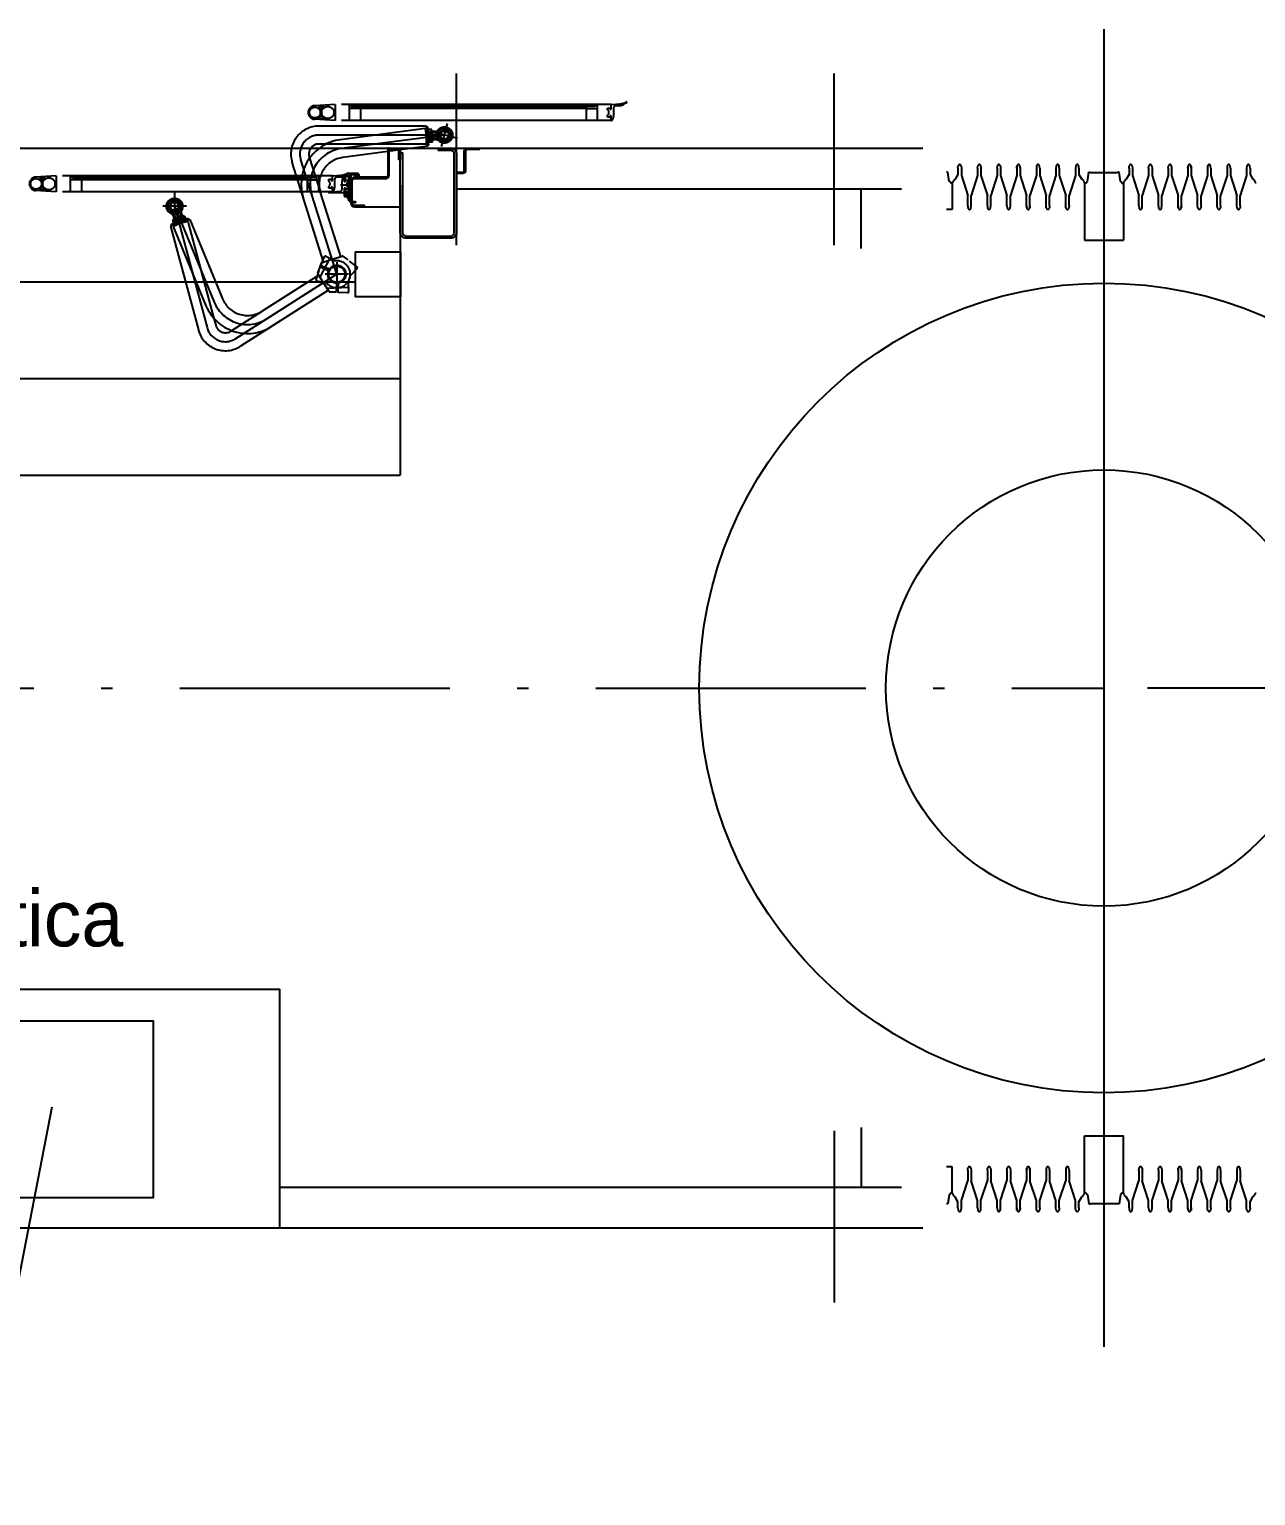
# Model space of a CAD drawing. Header units: millimetres. Extents: x 39 to 880, y 30 to 327.
# Drawn here: x 389.1 to 443.7, y 106.3 to 171.5 of the extents above; entities that cross this region are included whole.
import ezdxf

# ---------------------------------------------------------------- set-up
doc = ezdxf.new("R2010")
doc.units = ezdxf.units.MM
doc.linetypes.add('ACAD_ISO10W100', pattern=[18.5, 12, -3, 0.5, -3])
for name, color, linetype in [('AXE', 1, 'ACAD_ISO10W100'), ('COTE', 1, 'Continuous'), ('SUBTIRE', 1, 'Continuous')]:
    doc.layers.add(name, color=color, linetype=linetype)

msp = doc.modelspace()

# ---------------------------------------------------------------- linework, layer by layer
at = {"color": 1, "linetype": 'ACAD_ISO10W100'}
for p in [(303.351, 142.244), (635.884, 142.244)]:
    msp.add_line(p, (436.951, 142.244), dxfattribs=at)
at = {"color": 1}
msp.add_line((390.144, 123.598), (386.798, 106.328), dxfattribs=at)
msp.add_lwpolyline([(379.291, 118.244), (400.291, 118.244), (400.291, 128.844), (379.291, 128.844)], close=True)
at = {"color": 2}
msp.add_lwpolyline([(384.86, 127.445), (394.661, 127.445), (394.661, 119.569), (384.86, 119.569)], close=True, dxfattribs=at)
at = {"layer": 'AXE', "ltscale": 10}
msp.add_line((436.951, 171.535), (436.951, 112.952), dxfattribs=at)
at = {"layer": 'AXE'}
for p, q in [((408.151, 161.933), (408.151, 169.574)), ((424.951, 161.933), (424.951, 169.574)), ((402.752, 168.196), (401.833, 168.135)), ((415.032, 168.196), (402.752, 168.196)), ((402.752, 168.196), (402.752, 167.476)), ((403.372, 168.196), (403.372, 167.476)), ((403.873, 168.016), (403.372, 168.016)), ((403.873, 168.096), (403.873, 167.476)), ((413.912, 168.016), (403.873, 168.016)), ((413.912, 168.096), (413.911, 167.476)), ((413.912, 168.016), (414.412, 168.016)), ((414.412, 168.196), (414.412, 167.476)), ((402.752, 167.476), (401.832, 167.536)), ((406.813, 167.234), (402.03, 167.234)), ((415.032, 167.476), (402.752, 167.476)), ((406.767, 167.127), (402.982, 166.628)), ((406.872, 166.333), (406.767, 167.127)), ((406.773, 167.087), (406.832, 167.095)), ((406.813, 167.092), (406.813, 167.234)), ((406.813, 167.194), (406.873, 167.194)), ((406.813, 166.434), (406.813, 167.092)), ((406.926, 166.381), (406.832, 167.095)), ((407.016, 166.998), (406.858, 166.977)), ((406.873, 166.979), (406.873, 167.194)), ((406.873, 166.474), (406.873, 166.979)), ((407.043, 167.074), (406.883, 167.074)), ((406.883, 166.954), (407.032, 166.954)), ((407.032, 166.954), (407.043, 166.954)), ((408.193, 166.679), (407.033, 166.99)), ((407.034, 166.94), (407.058, 166.761)), ((407.167, 166.937), (407.037, 166.92)), ((407.053, 167.014), (407.053, 166.922)), ((407.184, 166.994), (407.053, 166.994)), ((407.477, 166.327), (407.749, 167.341)), ((407.613, 166.834), (402.03, 166.834)), ((402.349, 166.434), (402.03, 166.434)), ((406.813, 166.434), (402.349, 166.434)), ((407.613, 166.834), (403.035, 166.232)), ((406.872, 166.333), (403.087, 165.835)), ((406.813, 166.474), (406.873, 166.474)), ((406.867, 166.373), (406.926, 166.381)), ((406.874, 166.858), (407.032, 166.879)), ((406.883, 166.714), (407.043, 166.714)), ((407.043, 166.594), (406.883, 166.594)), ((406.905, 166.62), (407.063, 166.641)), ((407.079, 166.522), (406.921, 166.501)), ((407.053, 166.922), (407.053, 166.834)), ((407.053, 166.654), (407.053, 166.834)), ((407.184, 166.674), (407.053, 166.674)), ((407.081, 166.583), (407.058, 166.761)), ((407.208, 166.62), (407.078, 166.603)), ((402.827, 160.644), (401.223, 165.733)), ((401.618, 165.81), (401.604, 165.854)), ((401.618, 165.81), (402.099, 164.284)), ((390.349, 165.025), (389.429, 164.964)), ((402.629, 165.025), (390.349, 165.025)), ((390.349, 165.025), (390.349, 164.305)), ((390.969, 165.025), (390.969, 164.305)), ((402.235, 161.191), (400.841, 165.613)), ((402.009, 165.025), (402.009, 164.305)), ((430.01, 165.184), (429.951, 165.176)), ((430.071, 164.769), (430.01, 165.184)), ((430.456, 165.086), (430.332, 164.871)), ((430.456, 165.363), (430.464, 165.456)), ((430.456, 165.363), (430.456, 165.086)), ((430.598, 165.456), (430.606, 165.363)), ((430.606, 165.363), (430.606, 165.036)), ((430.606, 165.036), (430.892, 164.152)), ((431.327, 165.036), (431.042, 164.152)), ((431.327, 165.363), (431.335, 165.456)), ((431.327, 165.363), (431.327, 165.036)), ((431.47, 165.456), (431.478, 165.363)), ((431.478, 165.363), (431.478, 165.036)), ((431.478, 165.036), (431.763, 164.152)), ((432.199, 165.036), (431.913, 164.152)), ((432.199, 165.363), (432.207, 165.456)), ((432.199, 165.363), (432.199, 165.036)), ((432.341, 165.456), (432.349, 165.363)), ((432.349, 165.363), (432.349, 165.036)), ((432.349, 165.036), (432.635, 164.152)), ((433.071, 165.036), (432.785, 164.152)), ((433.071, 165.363), (433.079, 165.456)), ((433.079, 165.456), (433.071, 165.363)), ((433.071, 165.363), (433.071, 165.036)), ((433.071, 165.363), (433.071, 165.036)), ((433.213, 165.456), (433.221, 165.363)), ((433.221, 165.363), (433.213, 165.456)), ((433.221, 165.363), (433.221, 165.036)), ((433.221, 165.363), (433.221, 165.036)), ((433.221, 165.036), (433.506, 164.152)), ((433.942, 165.036), (433.657, 164.152)), ((433.95, 165.456), (433.942, 165.363)), ((433.942, 165.363), (433.942, 165.036)), ((434.092, 165.363), (434.084, 165.456)), ((434.092, 165.363), (434.084, 165.456)), ((434.092, 165.363), (434.092, 165.036)), ((434.092, 165.363), (434.092, 165.036)), ((434.092, 165.036), (434.378, 164.152)), ((434.092, 165.036), (434.378, 164.152)), ((434.814, 165.036), (434.528, 164.152)), ((434.814, 165.036), (434.528, 164.152)), ((434.822, 165.456), (434.814, 165.363)), ((434.822, 165.456), (434.814, 165.363)), ((434.814, 165.363), (434.814, 165.036)), ((434.814, 165.363), (434.814, 165.036)), ((434.964, 165.363), (434.956, 165.456)), ((434.964, 165.363), (434.956, 165.456)), ((434.964, 165.363), (434.964, 165.036)), ((434.964, 165.363), (434.964, 165.036)), ((434.964, 165.036), (435.25, 164.152)), ((435.685, 165.036), (435.4, 164.152)), ((435.693, 165.456), (435.685, 165.363)), ((435.693, 165.456), (435.685, 165.363)), ((435.685, 165.363), (435.685, 165.036)), ((435.836, 165.363), (435.828, 165.456)), ((435.836, 165.363), (435.828, 165.456)), ((435.836, 165.363), (435.836, 165.086)), ((435.836, 165.086), (435.96, 164.871)), ((435.836, 165.086), (435.96, 164.871)), ((438.066, 165.086), (437.942, 164.871)), ((438.066, 165.086), (437.942, 164.871)), ((438.066, 165.363), (438.074, 165.456)), ((438.066, 165.363), (438.074, 165.456)), ((438.066, 165.363), (438.066, 165.086)), ((438.208, 165.456), (438.216, 165.363)), ((438.208, 165.456), (438.216, 165.363)), ((438.216, 165.363), (438.216, 165.036)), ((438.216, 165.036), (438.502, 164.152)), ((438.937, 165.036), (438.652, 164.152)), ((438.937, 165.363), (438.945, 165.456)), ((438.937, 165.363), (438.945, 165.456)), ((438.937, 165.363), (438.937, 165.036)), ((438.937, 165.363), (438.937, 165.036)), ((439.08, 165.456), (439.088, 165.363)), ((439.08, 165.456), (439.088, 165.363)), ((439.088, 165.363), (439.088, 165.036)), ((439.088, 165.363), (439.088, 165.036)), ((439.088, 165.036), (439.373, 164.152)), ((439.088, 165.036), (439.373, 164.152)), ((439.809, 165.036), (439.523, 164.152)), ((439.809, 165.036), (439.523, 164.152)), ((439.809, 165.363), (439.817, 165.456)), ((439.809, 165.363), (439.817, 165.456)), ((439.809, 165.363), (439.809, 165.036)), ((439.809, 165.363), (439.809, 165.036)), ((439.951, 165.456), (439.959, 165.363)), ((439.959, 165.363), (439.959, 165.036)), ((439.959, 165.036), (440.245, 164.152)), ((440.681, 165.036), (440.395, 164.152)), ((440.689, 165.456), (440.681, 165.363)), ((440.681, 165.363), (440.689, 165.456)), ((440.681, 165.363), (440.681, 165.036)), ((440.681, 165.363), (440.681, 165.036)), ((440.831, 165.363), (440.823, 165.456)), ((440.823, 165.456), (440.831, 165.363)), ((440.831, 165.363), (440.831, 165.036)), ((440.831, 165.363), (440.831, 165.036)), ((440.831, 165.036), (441.116, 164.152)), ((441.552, 165.036), (441.267, 164.152)), ((441.56, 165.456), (441.552, 165.363)), ((441.552, 165.363), (441.552, 165.036)), ((441.702, 165.363), (441.694, 165.456)), ((441.702, 165.363), (441.702, 165.036)), ((441.702, 165.036), (441.988, 164.152)), ((442.424, 165.036), (442.138, 164.152)), ((442.432, 165.456), (442.424, 165.363)), ((442.424, 165.363), (442.424, 165.036)), ((442.574, 165.363), (442.566, 165.456)), ((442.574, 165.363), (442.574, 165.036)), ((442.574, 165.036), (442.86, 164.152)), ((443.295, 165.036), (443.01, 164.152)), ((443.303, 165.456), (443.295, 165.363)), ((443.295, 165.363), (443.295, 165.036)), ((443.446, 165.363), (443.438, 165.456)), ((443.446, 165.363), (443.446, 165.086)), ((443.446, 165.086), (443.57, 164.871)), ((390.349, 164.305), (389.428, 164.366)), ((391.469, 164.845), (390.969, 164.845)), ((391.469, 164.925), (391.469, 164.305)), ((401.508, 164.845), (391.469, 164.845)), ((401.508, 164.925), (401.508, 164.305)), ((401.508, 164.845), (402.009, 164.845)), ((402.989, 164.625), (403.509, 164.625)), ((430.091, 164.772), (430.071, 164.769)), ((430.135, 164.708), (430.091, 164.772)), ((430.204, 164.656), (430.139, 164.704)), ((430.204, 164.699), (430.204, 164.656)), ((430.204, 164.656), (430.204, 163.529)), ((430.257, 164.781), (430.236, 164.765)), ((430.328, 164.866), (430.257, 164.812)), ((430.257, 164.812), (430.257, 164.781)), ((435.964, 164.866), (436.034, 164.812)), ((435.964, 164.866), (436.034, 164.812)), ((436.034, 164.812), (436.034, 164.781)), ((436.034, 164.812), (436.034, 164.781)), ((436.034, 164.781), (436.055, 164.765)), ((436.034, 164.781), (436.055, 164.765)), ((436.088, 164.699), (436.088, 164.656)), ((436.088, 164.699), (436.088, 164.656)), ((437.814, 164.699), (437.814, 164.656)), ((437.814, 164.699), (437.814, 164.656)), ((437.867, 164.781), (437.846, 164.765)), ((437.867, 164.781), (437.846, 164.765)), ((437.938, 164.866), (437.867, 164.812)), ((437.938, 164.866), (437.867, 164.812)), ((437.867, 164.812), (437.867, 164.781)), ((437.867, 164.812), (437.867, 164.781)), ((443.574, 164.866), (443.644, 164.812)), ((443.644, 164.812), (443.644, 164.781)), ((443.644, 164.781), (443.665, 164.765)), ((402.629, 164.305), (390.349, 164.305)), ((395.609, 164.264), (395.609, 163.063)), ((402.998, 161.431), (402.099, 164.284)), ((430.892, 163.686), (430.892, 164.152)), ((430.892, 163.686), (430.9, 163.593)), ((431.034, 163.593), (431.042, 163.686)), ((431.042, 163.686), (431.042, 164.152)), ((431.763, 163.686), (431.763, 164.152)), ((431.763, 163.686), (431.771, 163.593)), ((431.905, 163.593), (431.913, 163.686)), ((431.913, 163.686), (431.913, 164.152)), ((432.635, 163.686), (432.635, 164.152)), ((432.635, 163.686), (432.643, 163.593)), ((432.777, 163.593), (432.785, 163.686)), ((432.785, 163.686), (432.785, 164.152)), ((433.506, 163.686), (433.506, 164.152)), ((433.506, 163.686), (433.514, 163.593)), ((433.514, 163.593), (433.506, 163.686)), ((433.649, 163.593), (433.657, 163.686)), ((433.657, 163.686), (433.649, 163.593)), ((433.657, 163.686), (433.657, 164.152)), ((434.378, 163.686), (434.378, 164.152)), ((434.386, 163.593), (434.378, 163.686)), ((434.528, 163.686), (434.52, 163.593)), ((434.528, 163.686), (434.52, 163.593)), ((434.528, 163.686), (434.528, 164.152)), ((435.25, 163.686), (435.25, 164.152)), ((435.258, 163.593), (435.25, 163.686)), ((435.258, 163.593), (435.25, 163.686)), ((435.4, 163.686), (435.392, 163.593)), ((435.4, 163.686), (435.392, 163.593)), ((435.4, 163.686), (435.4, 164.152)), ((438.502, 163.686), (438.502, 164.152)), ((438.502, 163.686), (438.51, 163.593)), ((438.502, 163.686), (438.51, 163.593)), ((438.644, 163.593), (438.652, 163.686)), ((438.644, 163.593), (438.652, 163.686)), ((438.652, 163.686), (438.652, 164.152)), ((439.373, 163.686), (439.373, 164.152)), ((439.373, 163.686), (439.381, 163.593)), ((439.373, 163.686), (439.381, 163.593)), ((439.515, 163.593), (439.523, 163.686)), ((439.523, 163.686), (439.523, 164.152)), ((440.245, 163.686), (440.245, 164.152)), ((440.253, 163.593), (440.245, 163.686)), ((440.245, 163.686), (440.253, 163.593)), ((440.395, 163.686), (440.387, 163.593)), ((440.387, 163.593), (440.395, 163.686)), ((440.395, 163.686), (440.395, 164.152)), ((441.116, 163.686), (441.116, 164.152)), ((441.124, 163.593), (441.116, 163.686)), ((441.267, 163.686), (441.259, 163.593)), ((441.267, 163.686), (441.267, 164.152)), ((441.988, 163.686), (441.988, 164.152)), ((441.996, 163.593), (441.988, 163.686)), ((442.138, 163.686), (442.13, 163.593)), ((442.138, 163.686), (442.138, 164.152)), ((442.86, 163.686), (442.86, 164.152)), ((442.868, 163.593), (442.86, 163.686)), ((443.01, 163.686), (443.002, 163.593)), ((443.01, 163.686), (443.01, 164.152)), ((396.134, 163.664), (395.084, 163.664)), ((395.525, 163.051), (395.566, 162.897)), ((396.285, 163.078), (395.546, 162.771)), ((396.225, 163.118), (395.56, 162.842)), ((395.566, 163.208), (395.599, 163.081)), ((395.58, 163.076), (395.669, 163.1)), ((395.606, 163.045), (395.667, 162.898)), ((395.609, 163.664), (397.054, 158.271)), ((395.609, 163.664), (397.376, 159.397)), ((395.625, 163.206), (395.676, 163.085)), ((395.644, 163.071), (395.641, 163.082)), ((395.682, 162.928), (395.644, 163.071)), ((395.657, 163.077), (395.823, 163.146)), ((396.148, 163.042), (395.661, 162.911)), ((395.669, 163.1), (395.754, 163.123)), ((395.777, 162.944), (395.716, 163.091)), ((395.928, 163.169), (395.754, 163.123)), ((395.99, 163.215), (395.823, 163.146)), ((395.914, 162.99), (395.873, 163.144)), ((395.875, 163.291), (395.909, 163.164)), ((395.921, 163.329), (395.971, 163.207)), ((395.999, 163.035), (395.938, 163.183)), ((395.989, 163.175), (396.03, 163.021)), ((396.049, 163.229), (396.11, 163.081)), ((396.164, 162.984), (396.148, 163.042)), ((396.248, 163.062), (396.225, 163.118)), ((396.285, 163.078), (397.746, 159.55)), ((430.204, 163.529), (429.951, 163.529)), ((395.567, 162.824), (395.43, 162.787)), ((395.43, 162.787), (396.668, 158.167)), ((395.661, 162.911), (395.453, 162.856)), ((395.468, 162.798), (395.453, 162.856)), ((395.546, 162.771), (397.007, 159.244)), ((395.583, 162.787), (395.56, 162.842)), ((396.203, 162.994), (395.567, 162.824)), ((396.203, 162.994), (397.358, 158.683)), ((402.083, 160.509), (402.524, 161.354)), ((402.827, 161.174), (402.827, 160.114)), ((402.827, 160.644), (398.326, 157.776)), ((402.022, 160.605), (399.499, 158.998)), ((402.458, 160.797), (402.085, 160.951)), ((402.496, 160.867), (402.116, 161.025)), ((403.352, 160.644), (402.302, 160.644)), ((402.452, 159.93), (398.541, 157.439)), ((402.391, 160.026), (403.343, 160.068)), ((402.81, 160.244), (402.792, 159.841)), ((402.89, 160.249), (402.872, 159.838)), ((397.358, 158.683), (397.44, 158.375)), ((398.15, 158.138), (399.499, 158.998)), ((398.15, 158.138), (398.112, 158.114)), ((424.951, 122.554), (424.951, 114.913)), ((430.204, 120.958), (429.951, 120.958)), ((430.204, 119.831), (430.204, 120.958)), ((430.892, 120.802), (430.9, 120.894)), ((430.892, 120.802), (430.892, 120.335)), ((431.034, 120.894), (431.042, 120.802)), ((431.042, 120.802), (431.042, 120.335)), ((431.763, 120.802), (431.771, 120.894)), ((431.763, 120.802), (431.763, 120.335)), ((431.905, 120.894), (431.913, 120.802)), ((431.913, 120.802), (431.913, 120.335)), ((432.635, 120.802), (432.643, 120.894)), ((432.635, 120.802), (432.635, 120.335)), ((432.777, 120.894), (432.785, 120.802)), ((432.785, 120.802), (432.785, 120.335)), ((433.506, 120.802), (433.514, 120.894)), ((433.514, 120.894), (433.506, 120.802)), ((433.506, 120.802), (433.506, 120.335)), ((433.649, 120.894), (433.657, 120.802)), ((433.657, 120.802), (433.649, 120.894)), ((433.657, 120.802), (433.657, 120.335)), ((434.386, 120.894), (434.378, 120.802)), ((434.378, 120.802), (434.378, 120.335)), ((434.528, 120.802), (434.52, 120.894)), ((434.528, 120.802), (434.52, 120.894)), ((434.528, 120.802), (434.528, 120.335)), ((435.258, 120.894), (435.25, 120.802)), ((435.258, 120.894), (435.25, 120.802)), ((435.25, 120.802), (435.25, 120.335)), ((435.4, 120.802), (435.392, 120.894)), ((435.4, 120.802), (435.392, 120.894)), ((435.4, 120.802), (435.4, 120.335)), ((438.502, 120.802), (438.51, 120.894)), ((438.502, 120.802), (438.51, 120.894)), ((438.502, 120.802), (438.502, 120.335)), ((438.644, 120.894), (438.652, 120.802)), ((438.644, 120.894), (438.652, 120.802)), ((438.652, 120.802), (438.652, 120.335)), ((439.373, 120.802), (439.381, 120.894)), ((439.373, 120.802), (439.381, 120.894)), ((439.373, 120.802), (439.373, 120.335)), ((439.515, 120.894), (439.523, 120.802)), ((439.523, 120.802), (439.523, 120.335)), ((440.253, 120.894), (440.245, 120.802)), ((440.245, 120.802), (440.253, 120.894)), ((440.245, 120.802), (440.245, 120.335)), ((440.395, 120.802), (440.387, 120.894)), ((440.387, 120.894), (440.395, 120.802)), ((440.395, 120.802), (440.395, 120.335)), ((441.124, 120.894), (441.116, 120.802)), ((441.116, 120.802), (441.116, 120.335)), ((441.267, 120.802), (441.259, 120.894)), ((441.267, 120.802), (441.267, 120.335)), ((441.996, 120.894), (441.988, 120.802)), ((441.988, 120.802), (441.988, 120.335)), ((442.138, 120.802), (442.13, 120.894)), ((442.138, 120.802), (442.138, 120.335)), ((442.868, 120.894), (442.86, 120.802)), ((442.86, 120.802), (442.86, 120.335)), ((443.01, 120.802), (443.002, 120.894)), ((443.01, 120.802), (443.01, 120.335)), ((430.606, 119.451), (430.892, 120.335)), ((431.327, 119.451), (431.042, 120.335)), ((431.478, 119.451), (431.763, 120.335)), ((432.199, 119.451), (431.913, 120.335)), ((432.349, 119.451), (432.635, 120.335)), ((433.071, 119.451), (432.785, 120.335)), ((433.221, 119.451), (433.506, 120.335)), ((433.942, 119.451), (433.657, 120.335)), ((434.092, 119.451), (434.378, 120.335)), ((434.092, 119.451), (434.378, 120.335)), ((434.814, 119.451), (434.528, 120.335)), ((434.814, 119.451), (434.528, 120.335)), ((434.964, 119.451), (435.25, 120.335)), ((435.685, 119.451), (435.4, 120.335)), ((438.216, 119.451), (438.502, 120.335)), ((438.937, 119.451), (438.652, 120.335)), ((439.088, 119.451), (439.373, 120.335)), ((439.088, 119.451), (439.373, 120.335)), ((439.809, 119.451), (439.523, 120.335)), ((439.809, 119.451), (439.523, 120.335)), ((439.959, 119.451), (440.245, 120.335)), ((440.681, 119.451), (440.395, 120.335)), ((440.831, 119.451), (441.116, 120.335)), ((441.552, 119.451), (441.267, 120.335)), ((441.702, 119.451), (441.988, 120.335)), ((442.424, 119.451), (442.138, 120.335)), ((442.574, 119.451), (442.86, 120.335)), ((443.295, 119.451), (443.01, 120.335)), ((430.071, 119.719), (430.01, 119.303)), ((430.091, 119.716), (430.071, 119.719)), ((430.135, 119.779), (430.091, 119.716)), ((430.204, 119.831), (430.139, 119.784)), ((430.204, 119.789), (430.204, 119.831)), ((430.257, 119.706), (430.236, 119.722)), ((430.257, 119.675), (430.257, 119.706)), ((430.328, 119.621), (430.257, 119.675)), ((430.456, 119.401), (430.332, 119.616)), ((430.456, 119.124), (430.456, 119.401)), ((430.606, 119.124), (430.606, 119.451)), ((431.327, 119.124), (431.327, 119.451)), ((431.478, 119.124), (431.478, 119.451)), ((432.199, 119.124), (432.199, 119.451)), ((432.349, 119.124), (432.349, 119.451)), ((433.071, 119.124), (433.071, 119.451)), ((433.071, 119.124), (433.071, 119.451)), ((433.221, 119.124), (433.221, 119.451)), ((433.221, 119.124), (433.221, 119.451)), ((433.942, 119.124), (433.942, 119.451)), ((434.092, 119.124), (434.092, 119.451)), ((434.092, 119.124), (434.092, 119.451)), ((434.814, 119.124), (434.814, 119.451)), ((434.814, 119.124), (434.814, 119.451)), ((434.964, 119.124), (434.964, 119.451)), ((434.964, 119.124), (434.964, 119.451)), ((435.685, 119.124), (435.685, 119.451)), ((435.836, 119.401), (435.96, 119.616)), ((435.836, 119.401), (435.96, 119.616)), ((435.836, 119.124), (435.836, 119.401)), ((435.964, 119.621), (436.034, 119.675)), ((435.964, 119.621), (436.034, 119.675)), ((436.034, 119.706), (436.055, 119.722)), ((436.034, 119.706), (436.055, 119.722)), ((436.034, 119.675), (436.034, 119.706)), ((436.034, 119.675), (436.034, 119.706)), ((436.088, 119.789), (436.088, 119.831)), ((436.088, 119.789), (436.088, 119.831)), ((437.814, 119.789), (437.814, 119.831)), ((437.814, 119.789), (437.814, 119.831)), ((437.867, 119.706), (437.846, 119.722)), ((437.867, 119.706), (437.846, 119.722)), ((437.867, 119.675), (437.867, 119.706)), ((437.867, 119.675), (437.867, 119.706)), ((437.938, 119.621), (437.867, 119.675)), ((437.938, 119.621), (437.867, 119.675)), ((438.066, 119.401), (437.942, 119.616)), ((438.066, 119.401), (437.942, 119.616)), ((438.066, 119.124), (438.066, 119.401)), ((438.216, 119.124), (438.216, 119.451)), ((438.937, 119.124), (438.937, 119.451)), ((438.937, 119.124), (438.937, 119.451)), ((439.088, 119.124), (439.088, 119.451)), ((439.088, 119.124), (439.088, 119.451)), ((439.809, 119.124), (439.809, 119.451)), ((439.809, 119.124), (439.809, 119.451)), ((439.959, 119.124), (439.959, 119.451)), ((440.681, 119.124), (440.681, 119.451)), ((440.681, 119.124), (440.681, 119.451)), ((440.831, 119.124), (440.831, 119.451)), ((440.831, 119.124), (440.831, 119.451)), ((441.552, 119.124), (441.552, 119.451)), ((441.702, 119.124), (441.702, 119.451)), ((442.424, 119.124), (442.424, 119.451)), ((442.574, 119.124), (442.574, 119.451)), ((443.295, 119.124), (443.295, 119.451)), ((443.446, 119.401), (443.57, 119.616)), ((443.446, 119.124), (443.446, 119.401)), ((443.574, 119.621), (443.644, 119.675)), ((443.644, 119.706), (443.665, 119.722)), ((443.644, 119.675), (443.644, 119.706)), ((430.01, 119.303), (429.951, 119.312)), ((430.456, 119.124), (430.464, 119.031)), ((430.598, 119.031), (430.606, 119.124)), ((431.327, 119.124), (431.335, 119.031)), ((431.47, 119.031), (431.478, 119.124)), ((432.199, 119.124), (432.207, 119.031)), ((432.341, 119.031), (432.349, 119.124)), ((433.071, 119.124), (433.079, 119.031)), ((433.079, 119.031), (433.071, 119.124)), ((433.213, 119.031), (433.221, 119.124)), ((433.221, 119.124), (433.213, 119.031)), ((433.95, 119.031), (433.942, 119.124)), ((434.092, 119.124), (434.084, 119.031)), ((434.092, 119.124), (434.084, 119.031)), ((434.822, 119.031), (434.814, 119.124)), ((434.822, 119.031), (434.814, 119.124)), ((434.964, 119.124), (434.956, 119.031)), ((434.964, 119.124), (434.956, 119.031)), ((435.693, 119.031), (435.685, 119.124)), ((435.693, 119.031), (435.685, 119.124)), ((435.836, 119.124), (435.828, 119.031)), ((435.836, 119.124), (435.828, 119.031)), ((438.066, 119.124), (438.074, 119.031)), ((438.066, 119.124), (438.074, 119.031)), ((438.208, 119.031), (438.216, 119.124)), ((438.208, 119.031), (438.216, 119.124)), ((438.937, 119.124), (438.945, 119.031)), ((438.937, 119.124), (438.945, 119.031)), ((439.08, 119.031), (439.088, 119.124)), ((439.08, 119.031), (439.088, 119.124)), ((439.809, 119.124), (439.817, 119.031)), ((439.809, 119.124), (439.817, 119.031)), ((439.951, 119.031), (439.959, 119.124)), ((440.689, 119.031), (440.681, 119.124)), ((440.681, 119.124), (440.689, 119.031)), ((440.831, 119.124), (440.823, 119.031)), ((440.823, 119.031), (440.831, 119.124)), ((441.56, 119.031), (441.552, 119.124)), ((441.702, 119.124), (441.694, 119.031)), ((442.432, 119.031), (442.424, 119.124)), ((442.574, 119.124), (442.566, 119.031)), ((443.303, 119.031), (443.295, 119.124)), ((443.446, 119.124), (443.438, 119.031))]:
    msp.add_line(p, q, dxfattribs=at)
for points in [[(415.722, 168.273), (415.6, 168.202, -0.103173), (415.406, 168.138), (415.203, 168.115, 0.381674), (415.132, 168.036), (415.132, 167.659, -0.180575), (415.073, 167.488, -0.634663), (415.032, 167.497), (415.032, 167.686), (414.972, 167.686), (414.972, 167.636), (414.872, 167.636), (414.872, 167.711, 0.480385), (414.872, 167.961), (414.872, 168.036), (414.972, 168.036), (414.972, 167.986), (415.032, 167.986), (415.032, 168.196), (415.233, 168.207), (415.397, 168.217, 0.115335), (415.702, 168.307, -0.996879)], [(403.159, 164.775), (403.219, 164.775), (403.219, 164.825), (403.319, 164.825), (403.319, 164.75, 0.480385), (403.319, 164.5), (403.319, 164.425), (403.219, 164.425), (403.219, 164.475), (403.159, 164.475), (403.159, 164.265), (402.959, 164.265), (402.478, 164.265, -0.97941), (402.479, 164.305), (402.629, 164.305), (402.988, 164.345, 0.381674), (403.059, 164.425), (403.059, 164.802, -0.168299), (403.123, 164.987, -0.71189), (403.159, 164.975)], [(403.319, 165.102), (403.196, 165.031, -0.103173), (403.002, 164.967), (402.8, 164.944, 0.381674), (402.729, 164.865), (402.729, 164.488, -0.180575), (402.67, 164.317, -0.634663), (402.629, 164.326), (402.629, 164.515), (402.569, 164.515), (402.569, 164.465), (402.469, 164.465), (402.469, 164.54, 0.480385), (402.469, 164.79), (402.469, 164.865), (402.569, 164.865), (402.569, 164.815), (402.629, 164.815), (402.629, 165.025), (402.829, 165.037), (402.993, 165.046, 0.115335), (403.299, 165.137, -0.996879)], [(403.385, 165.125, 0.131652), (403.335, 165.112), (403.209, 165.038, 0.267949), (403.159, 164.952), (403.159, 164.775), (403.219, 164.775), (403.219, 164.952, -0.267949), (403.239, 164.986), (403.309, 165.027, -0.57735), (403.339, 165.009), (403.339, 164.305), (403.219, 164.305), (403.219, 164.475), (403.159, 164.475), (403.159, 164.125, 0.414214), (403.179, 164.105), (403.219, 164.105), (403.219, 164.265), (403.339, 164.265), (403.339, 164.205), (403.319, 164.205), (403.319, 164.145), (403.389, 164.145), (403.389, 165.025, -0.414214), (403.449, 165.085), (403.649, 165.085, -0.414214), (403.689, 165.045), (403.689, 165.045), (403.749, 165.045), (403.749, 165.085, 0.414212), (403.709, 165.125), (403.389, 165.125)], [(403.662, 163.825), (403.507, 163.825, -0.414214), (403.387, 163.945), (403.387, 165.025), (403.447, 165.025), (403.447, 163.945, 0.414214), (403.507, 163.885), (403.662, 163.885)]]:
    msp.add_lwpolyline(points, format="xyb", close=True, dxfattribs=at)
for points in [[(402.005, 168.093), (402.257, 168.121, 0.158277), (402.121, 167.969, 0.144249), (402.005, 168.093, 1.072469)], [(402.006, 167.577), (402.258, 167.55, -0.158277), (402.121, 167.701, -0.144249), (402.006, 167.577, -1.072469)], [(403.649, 165.085, 0.414217), (403.619, 165.055), (403.619, 165.024), (403.819, 165.024), (403.819, 165.045, 0.414214), (403.739, 165.125), (403.709, 165.125)], [(389.602, 164.922), (389.853, 164.95, 0.158277), (389.717, 164.799, 0.144249), (389.602, 164.922, 1.072469)], [(389.602, 164.406), (389.854, 164.379, -0.158277), (389.718, 164.531, -0.144249), (389.602, 164.406, -1.072469)], [(403.367, 163.915, 1.085379), (403.387, 163.917, 0.117221), (403.317, 164.145), (403.317, 164.205), (403.337, 164.205), (403.337, 164.265), (403.277, 164.265), (403.217, 164.185), (403.217, 164.105, -0.232811), (403.368, 163.911)], [(403.38, 161.232), (403.728, 160.965, -0.440011), (403.733, 160.906), (403.423, 160.567, -0.639522), (402.384, 160.24), (401.935, 160.339, -0.440011), (401.905, 160.39), (402.037, 160.809)], [(402.061, 160.885), (402.143, 161.144, -0.244698), (402.169, 161.17), (402.617, 161.311), (403.065, 161.452, -0.244698), (403.101, 161.446), (403.316, 161.281)], [(402.116, 161.025), (402.284, 161.43, -0.440011), (402.339, 161.45), (402.747, 161.238, -0.639522), (403.332, 160.319), (403.352, 159.86, -0.440011), (403.311, 159.818), (402.872, 159.838)], [(402.792, 159.841), (402.521, 159.853, -0.244698), (402.489, 159.871), (402.237, 160.267), (401.985, 160.664, -0.244698), (401.982, 160.7), (402.085, 160.951)]]:
    msp.add_lwpolyline(points, format="xyb", dxfattribs=at)
for points in [[(403.472, 168.196), (414.312, 168.196), (414.312, 168.096), (403.472, 168.096)], [(407.561, 166.641), (407.42, 166.783), (407.471, 166.976), (407.665, 167.028), (407.806, 166.886), (407.754, 166.693)], [(391.069, 165.025), (401.909, 165.025), (401.909, 164.925), (391.069, 164.925)], [(395.809, 163.664), (395.709, 163.49), (395.509, 163.49), (395.409, 163.664), (395.509, 163.837), (395.709, 163.837)]]:
    msp.add_lwpolyline(points, close=True, dxfattribs=at)
for centre, radius in [((401.853, 167.835), 0.24), ((402.423, 167.836), 0.27), ((407.613, 166.834), 0.36), ((407.613, 166.834), 0.3), ((407.613, 166.834), 0.22), ((407.613, 166.834), 0.2), ((389.449, 164.664), 0.24), ((390.019, 164.665), 0.27), ((395.609, 163.664), 0.36), ((395.609, 163.664), 0.3), ((395.609, 163.664), 0.22), ((395.609, 163.664), 0.2), ((402.827, 160.644), 0.4), ((402.827, 160.644), 0.36)]:
    msp.add_circle(centre, radius, dxfattribs=at)
at = {"layer": 'AXE', "ltscale": 10}
for radius in [18, 9.7]:
    msp.add_circle((436.951, 142.244), radius, dxfattribs=at)
at = {"layer": 'AXE'}
for centre, radius, start, end in [((401.853, 167.836), 0.3, 93.77493, 266.22937), ((402.03, 165.988), 1.246, 90, 197.5), ((407.034, 166.94), 0.18, 168.02878, 206.97122), ((407.053, 167.014), 0.18, 160.52878, 191.18052), ((407.577, 166.834), 0.705, 170.19361, 189.80639), ((407.053, 167.014), 0.18, 191.20863, 199.47122), ((406.856, 166.916), 0.18, 348.02878, 26.97122), ((406.873, 167.014), 0.18, 340.52878, 19.47122), ((406.348, 166.834), 0.705, 7.08867, 9.80639), ((407.141, 167.135), 0.2, 277.5, 327.4948), ((407.184, 167.194), 0.2, 270, 319.9948), ((402.03, 165.988), 0.846, 90, 197.5), ((403.243, 164.645), 2, 97.5, 197.5), ((402.03, 165.988), 0.446, 90, 197.5), ((407.578, 166.83), 0.705, 177.69361, 197.30639), ((407.053, 166.654), 0.18, 160.52878, 199.47122), ((407.081, 166.583), 0.18, 168.02878, 206.97122), ((406.359, 166.669), 0.705, 357.69361, 17.30639), ((406.348, 166.834), 0.705, 350.19361, 7.08867), ((406.873, 166.654), 0.18, 340.52878, 19.47122), ((406.903, 166.559), 0.18, 348.02878, 26.97122), ((407.184, 166.474), 0.2, 40.0052, 90), ((407.235, 166.421), 0.2, 47.5052, 97.5), ((403.243, 164.645), 1.6, 97.5, 197.5), ((403.243, 164.645), 1.2, 97.5, 197.5), ((430.458, 165.363), 0.002, 175.11229, 184.88771), ((430.534, 165.45), 0.07, 92.14064, 175.11229), ((430.528, 165.45), 0.07, 4.88771, 87.85936), ((430.604, 165.363), 0.002, 355, 4.88771), ((431.329, 165.363), 0.002, 175.11229, 184.88771), ((431.405, 165.45), 0.07, 92.14064, 175.11229), ((431.4, 165.45), 0.07, 4.88771, 87.85936), ((431.476, 165.363), 0.002, 355, 4.88771), ((432.201, 165.363), 0.002, 175.11229, 184.88771), ((432.277, 165.45), 0.07, 92.14064, 175.11229), ((432.272, 165.45), 0.07, 4.88771, 87.85936), ((432.347, 165.363), 0.002, 355, 4.88771), ((433.073, 165.363), 0.002, 175.11229, 184.88771), ((433.073, 165.363), 0.002, 175.11229, 185), ((433.148, 165.45), 0.07, 92.14064, 175.11229), ((433.148, 165.45), 0.07, 92.14064, 175.11229), ((433.143, 165.45), 0.07, 4.88771, 87.85936), ((433.143, 165.45), 0.07, 4.88771, 87.85936), ((433.219, 165.363), 0.002, 355, 4.88771), ((433.219, 165.363), 0.002, 355.11229, 4.88771), ((433.944, 165.363), 0.002, 175.11229, 185), ((434.02, 165.45), 0.07, 92.14064, 175.11229), ((434.02, 165.45), 0.07, 92.14064, 175.11229), ((434.015, 165.45), 0.07, 4.88771, 87.85936), ((434.015, 165.45), 0.07, 4.88771, 87.85936), ((434.09, 165.363), 0.002, 355.11229, 4.88771), ((434.09, 165.363), 0.002, 355.11229, 4.88771), ((434.816, 165.363), 0.002, 175.11229, 185), ((434.816, 165.363), 0.002, 175.11229, 185), ((434.892, 165.45), 0.07, 92.14064, 175.11229), ((434.892, 165.45), 0.07, 92.14064, 175.11229), ((434.886, 165.45), 0.07, 4.88771, 87.85936), ((434.886, 165.45), 0.07, 4.88771, 87.85936), ((434.962, 165.363), 0.002, 355.11229, 4.88771), ((434.962, 165.363), 0.002, 355.11229, 4.88771), ((435.687, 165.363), 0.002, 175.11229, 185), ((435.687, 165.363), 0.002, 175.11229, 185), ((435.763, 165.45), 0.07, 92.14064, 175.11229), ((435.763, 165.45), 0.07, 92.14064, 175.11229), ((435.758, 165.45), 0.07, 4.88771, 87.85936), ((435.758, 165.45), 0.07, 4.88771, 87.85936), ((435.834, 165.363), 0.002, 355.11229, 4.88771), ((435.834, 165.363), 0.002, 355.11229, 4.88771), ((438.068, 165.363), 0.002, 175.11229, 184.88771), ((438.068, 165.363), 0.002, 175.11229, 184.88771), ((438.144, 165.45), 0.07, 92.14064, 175.11229), ((438.144, 165.45), 0.07, 92.14064, 175.11229), ((438.138, 165.45), 0.07, 4.88771, 87.85936), ((438.138, 165.45), 0.07, 4.88771, 87.85936), ((438.214, 165.363), 0.002, 355, 4.88771), ((438.214, 165.363), 0.002, 355, 4.88771), ((438.939, 165.363), 0.002, 175.11229, 184.88771), ((438.939, 165.363), 0.002, 175.11229, 184.88771), ((439.015, 165.45), 0.07, 92.14064, 175.11229), ((439.015, 165.45), 0.07, 92.14064, 175.11229), ((439.01, 165.45), 0.07, 4.88771, 87.85936), ((439.01, 165.45), 0.07, 4.88771, 87.85936), ((439.086, 165.363), 0.002, 355, 4.88771), ((439.086, 165.363), 0.002, 355, 4.88771), ((439.811, 165.363), 0.002, 175.11229, 184.88771), ((439.811, 165.363), 0.002, 175.11229, 184.88771), ((439.887, 165.45), 0.07, 92.14064, 175.11229), ((439.887, 165.45), 0.07, 92.14064, 175.11229), ((439.882, 165.45), 0.07, 4.88771, 87.85936), ((439.882, 165.45), 0.07, 4.88771, 87.85936), ((439.957, 165.363), 0.002, 355, 4.88771), ((440.683, 165.363), 0.002, 175.11229, 185), ((440.683, 165.363), 0.002, 175.11229, 184.88771), ((440.758, 165.45), 0.07, 92.14064, 175.11229), ((440.758, 165.45), 0.07, 92.14064, 175.11229), ((440.753, 165.45), 0.07, 4.88771, 87.85936), ((440.753, 165.45), 0.07, 4.88771, 87.85936), ((440.829, 165.363), 0.002, 355.11229, 4.88771), ((440.829, 165.363), 0.002, 355, 4.88771), ((441.554, 165.363), 0.002, 175.11229, 185), ((441.63, 165.45), 0.07, 92.14064, 175.11229), ((441.625, 165.45), 0.07, 4.88771, 87.85936), ((441.7, 165.363), 0.002, 355.11229, 4.88771), ((442.426, 165.363), 0.002, 175.11229, 185), ((442.502, 165.45), 0.07, 92.14064, 175.11229), ((442.496, 165.45), 0.07, 4.88771, 87.85936), ((442.572, 165.363), 0.002, 355.11229, 4.88771), ((443.297, 165.363), 0.002, 175.11229, 185), ((443.373, 165.45), 0.07, 92.14064, 175.11229), ((443.368, 165.45), 0.07, 4.88771, 87.85936), ((443.444, 165.363), 0.002, 355.11229, 4.88771), ((389.449, 164.665), 0.3, 93.77493, 266.22937), ((430.151, 164.72), 0.02, 214.87877, 233.61662), ((430.288, 164.699), 0.084, 127.79781, 180), ((430.318, 164.879), 0.016, 307.79781, 330), ((435.974, 164.879), 0.016, 210, 232.20219), ((435.974, 164.879), 0.016, 210, 232.20219), ((436.004, 164.699), 0.084, 0, 52.20219), ((436.004, 164.699), 0.084, 0, 52.20219), ((437.898, 164.699), 0.084, 127.79781, 180), ((437.898, 164.699), 0.084, 127.79781, 180), ((437.928, 164.879), 0.016, 307.79781, 330), ((437.928, 164.879), 0.016, 307.79781, 330), ((443.584, 164.879), 0.016, 210, 232.20219), ((443.614, 164.699), 0.084, 0, 52.20219), ((430.894, 163.686), 0.002, 175.11229, 184.88771), ((431.04, 163.686), 0.002, 355.11229, 5), ((431.765, 163.686), 0.002, 175.11229, 184.88771), ((431.911, 163.686), 0.002, 355.11229, 5), ((432.637, 163.686), 0.002, 175.11229, 184.88771), ((432.783, 163.686), 0.002, 355.11229, 5), ((433.508, 163.686), 0.002, 175.11229, 184.88771), ((433.508, 163.686), 0.002, 175, 184.88771), ((433.655, 163.686), 0.002, 355.11229, 5), ((433.655, 163.686), 0.002, 355.11229, 4.88771), ((434.38, 163.686), 0.002, 175, 184.88771), ((434.526, 163.686), 0.002, 355.11229, 4.88771), ((434.526, 163.686), 0.002, 355.11229, 4.88771), ((435.252, 163.686), 0.002, 175, 184.88771), ((435.252, 163.686), 0.002, 175, 184.88771), ((435.398, 163.686), 0.002, 355.11229, 4.88771), ((435.398, 163.686), 0.002, 355.11229, 4.88771), ((438.504, 163.686), 0.002, 175.11229, 184.88771), ((438.504, 163.686), 0.002, 175.11229, 184.88771), ((438.65, 163.686), 0.002, 355.11229, 5), ((438.65, 163.686), 0.002, 355.11229, 5), ((439.375, 163.686), 0.002, 175.11229, 184.88771), ((439.375, 163.686), 0.002, 175.11229, 184.88771), ((439.521, 163.686), 0.002, 355.11229, 5), ((440.247, 163.686), 0.002, 175, 184.88771), ((440.247, 163.686), 0.002, 175.11229, 184.88771), ((440.393, 163.686), 0.002, 355.11229, 4.88771), ((440.393, 163.686), 0.002, 355.11229, 5), ((441.118, 163.686), 0.002, 175, 184.88771), ((441.265, 163.686), 0.002, 355.11229, 4.88771), ((441.99, 163.686), 0.002, 175, 184.88771), ((442.136, 163.686), 0.002, 355.11229, 4.88771), ((442.862, 163.686), 0.002, 175, 184.88771), ((443.008, 163.686), 0.002, 355.11229, 4.88771), ((395.372, 163.156), 0.2, 15, 64.9948), ((395.441, 163.13), 0.2, 22.5, 72.4948), ((395.627, 162.902), 0.18, 85.52878, 124.47122), ((395.726, 162.911), 0.18, 93.02878, 131.97122), ((395.936, 162.442), 0.705, 112.08867, 114.80639), ((395.936, 162.442), 0.705, 95.19361, 112.08867), ((396.093, 162.495), 0.705, 102.69361, 122.30639), ((395.623, 163.631), 0.705, 282.69361, 302.30639), ((396.068, 163.342), 0.2, 145.0052, 195), ((395.974, 162.995), 0.18, 85.52878, 124.47122), ((396.106, 163.405), 0.2, 152.5052, 202.5), ((395.928, 163.169), 0.18, 265.52878, 304.47122), ((396.059, 163.049), 0.18, 93.02878, 131.97122), ((395.99, 163.215), 0.18, 273.02878, 311.97122), ((430.969, 163.599), 0.07, 184.88771, 267.85936), ((430.964, 163.599), 0.07, 272.14064, 355.11229), ((431.841, 163.599), 0.07, 184.88771, 267.85936), ((431.836, 163.599), 0.07, 272.14064, 355.11229), ((432.713, 163.599), 0.07, 184.88771, 267.85936), ((432.707, 163.599), 0.07, 272.14064, 355.11229), ((433.584, 163.599), 0.07, 184.88771, 267.85936), ((433.584, 163.599), 0.07, 184.88771, 267.85936), ((433.579, 163.599), 0.07, 272.14064, 355.11229), ((433.579, 163.599), 0.07, 272.14064, 355.11229), ((434.456, 163.599), 0.07, 184.88771, 267.85936), ((434.456, 163.599), 0.07, 184.88771, 267.85936), ((434.45, 163.599), 0.07, 272.14064, 355.11229), ((434.45, 163.599), 0.07, 272.14064, 355.11229), ((435.327, 163.599), 0.07, 184.88771, 267.85936), ((435.327, 163.599), 0.07, 184.88771, 267.85936), ((435.322, 163.599), 0.07, 272.14064, 355.11229), ((435.322, 163.599), 0.07, 272.14064, 355.11229), ((438.579, 163.599), 0.07, 184.88771, 267.85936), ((438.579, 163.599), 0.07, 184.88771, 267.85936), ((438.574, 163.599), 0.07, 272.14064, 355.11229), ((438.574, 163.599), 0.07, 272.14064, 355.11229), ((439.451, 163.599), 0.07, 184.88771, 267.85936), ((439.451, 163.599), 0.07, 184.88771, 267.85936), ((439.446, 163.599), 0.07, 272.14064, 355.11229), ((439.446, 163.599), 0.07, 272.14064, 355.11229), ((440.323, 163.599), 0.07, 184.88771, 267.85936), ((440.323, 163.599), 0.07, 184.88771, 267.85936), ((440.317, 163.599), 0.07, 272.14064, 355.11229), ((440.317, 163.599), 0.07, 272.14064, 355.11229), ((441.194, 163.599), 0.07, 184.88771, 267.85936), ((441.189, 163.599), 0.07, 272.14064, 355.11229), ((442.066, 163.599), 0.07, 184.88771, 267.85936), ((442.06, 163.599), 0.07, 272.14064, 355.11229), ((442.937, 163.599), 0.07, 184.88771, 267.85936), ((442.932, 163.599), 0.07, 272.14064, 355.11229), ((395.58, 163.076), 0.18, 265.52878, 296.18052), ((395.58, 163.076), 0.18, 296.20863, 304.47122), ((395.657, 163.077), 0.18, 273.02878, 311.97122), ((395.618, 163.629), 0.705, 275.19361, 294.80639), ((398.854, 160.01), 2, 202.5, 302.5), ((398.854, 160.01), 1.6, 202.5, 302.5), ((398.854, 160.01), 1.2, 202.5, 302.5), ((397.872, 158.49), 1.246, 195, 302.5), ((397.872, 158.49), 0.846, 195, 302.5), ((397.872, 158.49), 0.446, 195, 302.5), ((430.894, 120.801), 0.002, 175.11229, 184.88771), ((430.969, 120.888), 0.07, 92.14064, 175.11229), ((430.964, 120.888), 0.07, 4.88771, 87.85936), ((431.04, 120.801), 0.002, 355, 4.88771), ((431.765, 120.801), 0.002, 175.11229, 184.88771), ((431.841, 120.888), 0.07, 92.14064, 175.11229), ((431.836, 120.888), 0.07, 4.88771, 87.85936), ((431.911, 120.801), 0.002, 355, 4.88771), ((432.637, 120.801), 0.002, 175.11229, 184.88771), ((432.713, 120.888), 0.07, 92.14064, 175.11229), ((432.707, 120.888), 0.07, 4.88771, 87.85936), ((432.783, 120.801), 0.002, 355, 4.88771), ((433.508, 120.801), 0.002, 175.11229, 184.88771), ((433.508, 120.801), 0.002, 175.11229, 185), ((433.584, 120.888), 0.07, 92.14064, 175.11229), ((433.584, 120.888), 0.07, 92.14064, 175.11229), ((433.579, 120.888), 0.07, 4.88771, 87.85936), ((433.579, 120.888), 0.07, 4.88771, 87.85936), ((433.655, 120.801), 0.002, 355, 4.88771), ((433.655, 120.801), 0.002, 355.11229, 4.88771), ((434.38, 120.801), 0.002, 175.11229, 185), ((434.456, 120.888), 0.07, 92.14064, 175.11229), ((434.456, 120.888), 0.07, 92.14064, 175.11229), ((434.45, 120.888), 0.07, 4.88771, 87.85936), ((434.45, 120.888), 0.07, 4.88771, 87.85936), ((434.526, 120.801), 0.002, 355.11229, 4.88771), ((434.526, 120.801), 0.002, 355.11229, 4.88771), ((435.252, 120.801), 0.002, 175.11229, 185), ((435.252, 120.801), 0.002, 175.11229, 185), ((435.327, 120.888), 0.07, 92.14064, 175.11229), ((435.327, 120.888), 0.07, 92.14064, 175.11229), ((435.322, 120.888), 0.07, 4.88771, 87.85936), ((435.322, 120.888), 0.07, 4.88771, 87.85936), ((435.398, 120.801), 0.002, 355.11229, 4.88771), ((435.398, 120.801), 0.002, 355.11229, 4.88771), ((438.504, 120.801), 0.002, 175.11229, 184.88771), ((438.504, 120.801), 0.002, 175.11229, 184.88771), ((438.579, 120.888), 0.07, 92.14064, 175.11229), ((438.579, 120.888), 0.07, 92.14064, 175.11229), ((438.574, 120.888), 0.07, 4.88771, 87.85936), ((438.574, 120.888), 0.07, 4.88771, 87.85936), ((438.65, 120.801), 0.002, 355, 4.88771), ((438.65, 120.801), 0.002, 355, 4.88771), ((439.375, 120.801), 0.002, 175.11229, 184.88771), ((439.375, 120.801), 0.002, 175.11229, 184.88771), ((439.451, 120.888), 0.07, 92.14064, 175.11229), ((439.451, 120.888), 0.07, 92.14064, 175.11229), ((439.446, 120.888), 0.07, 4.88771, 87.85936), ((439.446, 120.888), 0.07, 4.88771, 87.85936), ((439.521, 120.801), 0.002, 355, 4.88771), ((440.247, 120.801), 0.002, 175.11229, 185), ((440.247, 120.801), 0.002, 175.11229, 184.88771), ((440.323, 120.888), 0.07, 92.14064, 175.11229), ((440.323, 120.888), 0.07, 92.14064, 175.11229), ((440.317, 120.888), 0.07, 4.88771, 87.85936), ((440.317, 120.888), 0.07, 4.88771, 87.85936), ((440.393, 120.801), 0.002, 355.11229, 4.88771), ((440.393, 120.801), 0.002, 355, 4.88771), ((441.118, 120.801), 0.002, 175.11229, 185), ((441.194, 120.888), 0.07, 92.14064, 175.11229), ((441.189, 120.888), 0.07, 4.88771, 87.85936), ((441.265, 120.801), 0.002, 355.11229, 4.88771), ((441.99, 120.801), 0.002, 175.11229, 185), ((442.066, 120.888), 0.07, 92.14064, 175.11229), ((442.06, 120.888), 0.07, 4.88771, 87.85936), ((442.136, 120.801), 0.002, 355.11229, 4.88771), ((442.862, 120.801), 0.002, 175.11229, 185), ((442.937, 120.888), 0.07, 92.14064, 175.11229), ((442.932, 120.888), 0.07, 4.88771, 87.85936), ((443.008, 120.801), 0.002, 355.11229, 4.88771), ((430.151, 119.767), 0.02, 126.38338, 145.12123), ((430.288, 119.789), 0.084, 180, 232.20219), ((430.318, 119.608), 0.016, 30, 52.20219), ((435.974, 119.608), 0.016, 127.79781, 150), ((435.974, 119.608), 0.016, 127.79781, 150), ((436.004, 119.789), 0.084, 307.79781, 0), ((436.004, 119.789), 0.084, 307.79781, 0), ((437.898, 119.789), 0.084, 180, 232.20219), ((437.898, 119.789), 0.084, 180, 232.20219), ((437.928, 119.608), 0.016, 30, 52.20219), ((437.928, 119.608), 0.016, 30, 52.20219), ((443.584, 119.608), 0.016, 127.79781, 150), ((443.614, 119.789), 0.084, 307.79781, 0), ((430.458, 119.124), 0.002, 175.11229, 184.88771), ((430.534, 119.037), 0.07, 184.88771, 267.85936), ((430.528, 119.037), 0.07, 272.14064, 355.11229), ((430.604, 119.124), 0.002, 355.11229, 5), ((431.329, 119.124), 0.002, 175.11229, 184.88771), ((431.405, 119.037), 0.07, 184.88771, 267.85936), ((431.4, 119.037), 0.07, 272.14064, 355.11229), ((431.476, 119.124), 0.002, 355.11229, 5), ((432.201, 119.124), 0.002, 175.11229, 184.88771), ((432.277, 119.037), 0.07, 184.88771, 267.85936), ((432.272, 119.037), 0.07, 272.14064, 355.11229), ((432.347, 119.124), 0.002, 355.11229, 5), ((433.073, 119.124), 0.002, 175.11229, 184.88771), ((433.073, 119.124), 0.002, 175, 184.88771), ((433.148, 119.037), 0.07, 184.88771, 267.85936), ((433.148, 119.037), 0.07, 184.88771, 267.85936), ((433.143, 119.037), 0.07, 272.14064, 355.11229), ((433.143, 119.037), 0.07, 272.14064, 355.11229), ((433.219, 119.124), 0.002, 355.11229, 5), ((433.219, 119.124), 0.002, 355.11229, 4.88771), ((433.944, 119.124), 0.002, 175, 184.88771), ((434.02, 119.037), 0.07, 184.88771, 267.85936), ((434.02, 119.037), 0.07, 184.88771, 267.85936), ((434.015, 119.037), 0.07, 272.14064, 355.11229), ((434.015, 119.037), 0.07, 272.14064, 355.11229), ((434.09, 119.124), 0.002, 355.11229, 4.88771), ((434.09, 119.124), 0.002, 355.11229, 4.88771), ((434.816, 119.124), 0.002, 175, 184.88771), ((434.816, 119.124), 0.002, 175, 184.88771), ((434.892, 119.037), 0.07, 184.88771, 267.85936), ((434.892, 119.037), 0.07, 184.88771, 267.85936), ((434.886, 119.037), 0.07, 272.14064, 355.11229), ((434.886, 119.037), 0.07, 272.14064, 355.11229), ((434.962, 119.124), 0.002, 355.11229, 4.88771), ((434.962, 119.124), 0.002, 355.11229, 4.88771), ((435.687, 119.124), 0.002, 175, 184.88771), ((435.687, 119.124), 0.002, 175, 184.88771), ((435.763, 119.037), 0.07, 184.88771, 267.85936), ((435.763, 119.037), 0.07, 184.88771, 267.85936), ((435.758, 119.037), 0.07, 272.14064, 355.11229), ((435.758, 119.037), 0.07, 272.14064, 355.11229), ((435.834, 119.124), 0.002, 355.11229, 4.88771), ((435.834, 119.124), 0.002, 355.11229, 4.88771), ((438.068, 119.124), 0.002, 175.11229, 184.88771), ((438.068, 119.124), 0.002, 175.11229, 184.88771), ((438.144, 119.037), 0.07, 184.88771, 267.85936), ((438.144, 119.037), 0.07, 184.88771, 267.85936), ((438.138, 119.037), 0.07, 272.14064, 355.11229), ((438.138, 119.037), 0.07, 272.14064, 355.11229), ((438.214, 119.124), 0.002, 355.11229, 5), ((438.214, 119.124), 0.002, 355.11229, 5), ((438.939, 119.124), 0.002, 175.11229, 184.88771), ((438.939, 119.124), 0.002, 175.11229, 184.88771), ((439.015, 119.037), 0.07, 184.88771, 267.85936), ((439.015, 119.037), 0.07, 184.88771, 267.85936), ((439.01, 119.037), 0.07, 272.14064, 355.11229), ((439.01, 119.037), 0.07, 272.14064, 355.11229), ((439.086, 119.124), 0.002, 355.11229, 5), ((439.086, 119.124), 0.002, 355.11229, 5), ((439.811, 119.124), 0.002, 175.11229, 184.88771), ((439.811, 119.124), 0.002, 175.11229, 184.88771), ((439.887, 119.037), 0.07, 184.88771, 267.85936), ((439.887, 119.037), 0.07, 184.88771, 267.85936), ((439.882, 119.037), 0.07, 272.14064, 355.11229), ((439.882, 119.037), 0.07, 272.14064, 355.11229), ((439.957, 119.124), 0.002, 355.11229, 5), ((440.683, 119.124), 0.002, 175, 184.88771), ((440.683, 119.124), 0.002, 175.11229, 184.88771), ((440.758, 119.037), 0.07, 184.88771, 267.85936), ((440.758, 119.037), 0.07, 184.88771, 267.85936), ((440.753, 119.037), 0.07, 272.14064, 355.11229), ((440.753, 119.037), 0.07, 272.14064, 355.11229), ((440.829, 119.124), 0.002, 355.11229, 4.88771), ((440.829, 119.124), 0.002, 355.11229, 5), ((441.554, 119.124), 0.002, 175, 184.88771), ((441.63, 119.037), 0.07, 184.88771, 267.85936), ((441.625, 119.037), 0.07, 272.14064, 355.11229), ((441.7, 119.124), 0.002, 355.11229, 4.88771), ((442.426, 119.124), 0.002, 175, 184.88771), ((442.502, 119.037), 0.07, 184.88771, 267.85936), ((442.496, 119.037), 0.07, 272.14064, 355.11229), ((442.572, 119.124), 0.002, 355.11229, 4.88771), ((443.297, 119.124), 0.002, 175, 184.88771), ((443.373, 119.037), 0.07, 184.88771, 267.85936), ((443.368, 119.037), 0.07, 272.14064, 355.11229), ((443.444, 119.124), 0.002, 355.11229, 4.88771)]:
    msp.add_arc(centre, radius, start, end, dxfattribs=at)
at = {"layer": 'COTE'}
msp.add_line((426.151, 161.787), (426.151, 164.444), dxfattribs=at)
at = {"layer": 'SUBTIRE'}
for p, q in [((311.411, 166.244), (428.891, 166.244)), ((436.221, 164.769), (436.281, 165.184)), ((436.221, 164.769), (436.281, 165.184)), ((436.281, 165.184), (436.341, 165.176)), ((436.281, 165.184), (436.341, 165.176)), ((436.351, 165.165), (437.551, 165.165)), ((436.351, 165.165), (436.951, 165.165)), ((437.62, 165.184), (437.561, 165.176)), ((437.62, 165.184), (437.561, 165.176)), ((437.681, 164.769), (437.62, 165.184)), ((437.681, 164.769), (437.62, 165.184)), ((405.651, 164.604), (405.651, 151.704)), ((408.151, 164.444), (427.951, 164.444)), ((436.088, 164.656), (436.152, 164.704)), ((436.088, 164.656), (436.152, 164.704)), ((436.088, 164.656), (436.088, 162.165)), ((436.157, 164.708), (436.201, 164.772)), ((436.157, 164.708), (436.201, 164.772)), ((436.201, 164.772), (436.221, 164.769)), ((436.201, 164.772), (436.221, 164.769)), ((437.701, 164.772), (437.681, 164.769)), ((437.701, 164.772), (437.681, 164.769)), ((437.745, 164.708), (437.701, 164.772)), ((437.745, 164.708), (437.701, 164.772)), ((437.814, 164.656), (437.749, 164.704)), ((437.814, 164.656), (437.749, 164.704)), ((437.814, 164.656), (437.814, 162.165)), ((404.051, 163.644), (405.651, 163.644)), ((436.088, 162.165), (437.814, 162.165)), ((374.647, 160.304), (403.654, 160.304)), ((372.651, 156.004), (405.651, 156.004)), ((372.651, 151.704), (405.651, 151.704)), ((426.151, 122.7), (426.151, 120.044)), ((436.088, 119.831), (436.088, 122.323)), ((436.088, 122.323), (437.814, 122.323)), ((437.814, 119.831), (437.814, 122.323)), ((400.291, 120.044), (427.951, 120.044)), ((436.088, 119.831), (436.152, 119.784)), ((436.088, 119.831), (436.152, 119.784)), ((436.157, 119.779), (436.201, 119.716)), ((436.157, 119.779), (436.201, 119.716)), ((436.201, 119.716), (436.221, 119.719)), ((436.201, 119.716), (436.221, 119.719)), ((436.221, 119.719), (436.281, 119.303)), ((436.221, 119.719), (436.281, 119.303)), ((437.681, 119.719), (437.62, 119.303)), ((437.681, 119.719), (437.62, 119.303)), ((437.701, 119.716), (437.681, 119.719)), ((437.701, 119.716), (437.681, 119.719)), ((437.745, 119.779), (437.701, 119.716)), ((437.745, 119.779), (437.701, 119.716)), ((437.814, 119.831), (437.749, 119.784)), ((437.814, 119.831), (437.749, 119.784)), ((436.281, 119.303), (436.341, 119.312)), ((436.281, 119.303), (436.341, 119.312)), ((436.351, 119.323), (437.551, 119.323)), ((436.351, 119.323), (436.951, 119.323)), ((437.62, 119.303), (437.561, 119.312)), ((437.62, 119.303), (437.561, 119.312)), ((311.411, 118.244), (428.891, 118.244))]:
    msp.add_line(p, q, dxfattribs=at)
for points in [[(403.611, 164.894), (404.991, 164.894, 0.414214), (405.151, 165.054), (405.151, 166.244), (405.091, 166.244), (405.091, 165.054, -0.414214), (404.991, 164.954), (403.611, 164.954, 0.414214), (403.451, 164.794), (403.451, 163.804, 0.414214), (403.611, 163.644), (404.051, 163.644), (404.051, 163.704), (403.611, 163.704, -0.414214), (403.511, 163.804), (403.511, 164.794, -0.414214)], [(407.351, 166.244), (407.891, 166.244, -0.414214), (408.151, 165.983), (408.151, 162.504, -0.414214), (407.891, 162.244), (405.911, 162.244, -0.414214), (405.651, 162.504), (405.651, 166.043), (405.751, 166.043), (405.751, 162.504, 0.414214), (405.911, 162.344), (407.891, 162.344, 0.414214), (408.051, 162.504), (408.051, 165.983, 0.414214), (407.891, 166.144), (407.351, 166.144)], [(408.151, 165.182), (408.431, 165.182, 0.414214), (408.491, 165.242), (408.491, 166.124, -0.414214), (408.611, 166.244), (409.151, 166.244), (409.151, 166.184), (408.611, 166.184, 0.414214), (408.551, 166.124), (408.551, 165.242, -0.414214), (408.431, 165.122), (408.151, 165.122)]]:
    msp.add_lwpolyline(points, format="xyb", close=True, dxfattribs=at)
at = {"layer": 'SUBTIRE', "elevation": 0}
msp.add_lwpolyline([(405.491, 166.244, -0.414214), (405.651, 166.084), (405.651, 165.743), (405.591, 165.743), (405.591, 166.084, 0.414214), (405.491, 166.184), (405.151, 166.184), (405.151, 166.244)], format="xyb", close=True, dxfattribs=at)
at = {"layer": 'SUBTIRE'}
msp.add_lwpolyline([(405.654, 159.644), (403.654, 159.644), (403.654, 161.644), (405.654, 161.644)], close=True, dxfattribs=at)
for centre, start, end in [((436.14, 164.72), 306.38338, 325.12123), ((436.14, 164.72), 306.38338, 325.12123), ((437.761, 164.72), 214.87877, 233.61662), ((437.761, 164.72), 214.87877, 233.61662), ((436.14, 119.767), 34.87877, 53.61662), ((436.14, 119.767), 34.87877, 53.61662), ((437.761, 119.767), 126.38338, 145.12123), ((437.761, 119.767), 126.38338, 145.12123)]:
    msp.add_arc(centre, 0.02, start, end, dxfattribs=at)

# ---------------------------------------------------------------- texts
at = {"color": 2}
msp.add_text('Sursa Statica', height=2.5, dxfattribs=at).set_placement((373.442, 130.755))

doc.saveas('drawing.dxf')
